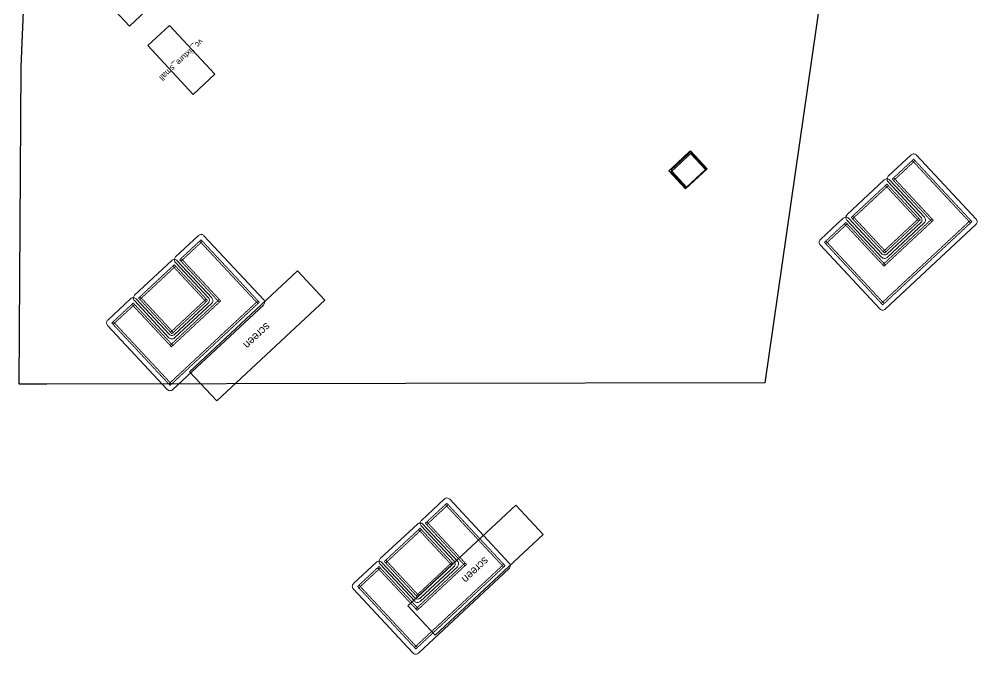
# Model space of a CAD drawing. Header units: metres. Extents: x -11724 to 3801, y -13128 to 5050.
# Drawn here: x -8834 to 999, y -13128 to -6603 of the extents above; entities that cross this region are included whole.
import ezdxf
from ezdxf.enums import TextEntityAlignment as Align

# ---------------------------------------------------------------- set-up
doc = ezdxf.new("R2010")
doc.units = ezdxf.units.M
doc.linetypes.add('a_p6_plan_L18$0$HIDDEN', pattern=[0.375, 0.25, -0.125])
for name, color, linetype in [('FixtureLabels', 2, 'Continuous'), ('Fixtures', 3, 'Continuous'), ('FloorPlan', 1, 'Continuous')]:
    doc.layers.add(name, color=color, linetype=linetype)
for name, color, linetype, lineweight in [('I-LK FF&E', 1, 'Continuous', 9), ('LN-ELEVATION-1', 81, 'Continuous', 13), ('LN-ELEVATION-2', 103, 'Continuous', 20), ('LN-ELEVATION-3', 125, 'a_p6_plan_L18$0$HIDDEN', 18), ('LN-ELEVATION-4', 145, 'Continuous', 13), ('LN-HATCH', 251, 'Continuous', 0)]:
    doc.layers.add(name, color=color, linetype=linetype, lineweight=lineweight)

# ---------------------------------------------------------------- blocks, each defined once
blk = doc.blocks.new('mirror unit')
at = {"layer": 'LN-HATCH', "ltscale": 0.5}
h = blk.add_hatch(dxfattribs=at)
h.set_pattern_fill('ANSI31', color=256, scale=2)
h.set_pattern_definition([(45, (4060433.7416, 1708720.787), (-4.4901280605, 4.4901280605), [])])
h.paths.add_polyline_path([(212.9, 101.3), (230.9, 101.3), (230.9, -127.7), (212.9, -127.7)])
h.paths.add_polyline_path([(230.9, 95.3), (494.9, 95.3), (494.9, 101.3), (230.9, 101.3)])
h.paths.add_polyline_path([(512.9, 101.3), (494.9, 101.3), (494.9, -127.7), (512.9, -127.7)])
at = {"layer": 'Defpoints'}
blk.add_lwpolyline([(512.9, 101.3), (212.9, 101.3), (212.9, -148.7), (512.9, -148.7)], close=True, dxfattribs=at)
at = {"layer": 'LN-ELEVATION-1'}
for points in [[(212.9, 101.3), (230.9, 101.3), (230.9, -127.7), (212.9, -127.7)], [(230.9, 95.3), (494.9, 95.3), (494.9, 101.3), (230.9, 101.3)], [(512.9, 101.3), (494.9, 101.3), (494.9, -127.7), (512.9, -127.7)], [(259.9, -141.7), (259.9, -127.7), (214.9, -127.7), (214.9, -148.7), (223.9, -148.7), (223.9, -147.2), (216.4, -147.2), (216.4, -141.7)], [(442.9, -141.7), (442.9, -127.7), (487.9, -127.7), (487.9, -148.7), (478.9, -148.7), (478.9, -147.2), (486.4, -147.2), (486.4, -141.7)], [(504.9, -148.7), (504.9, -147.2), (509.4, -147.2), (509.4, -129.2), (487.9, -129.2), (487.9, -127.7), (510.9, -127.7), (510.9, -148.7)]]:
    blk.add_lwpolyline(points, close=True, dxfattribs=at)
at = {"layer": 'LN-ELEVATION-2', "color": 4, "lineweight": 0}
blk.add_lwpolyline([(216.4, -141.7), (486.4, -141.7), (486.4, -147.2), (216.4, -147.2)], close=True, dxfattribs=at)
at = {"layer": 'LN-ELEVATION-2'}
blk.add_lwpolyline([(259.9, -141.7), (442.9, -141.7), (442.9, -127.7), (259.9, -127.7)], close=True, dxfattribs=at)
at = {"layer": 'LN-ELEVATION-4', "ltscale": 0.5}
blk.add_line((478.9, -148.7), (223.9, -148.7), dxfattribs=at)
blk = doc.blocks.new('MIRROR_DIFFERENT_2')
at = {"layer": 'I-LK FF&E'}
blk.add_blockref('MIRROR UNIT', (-212.9, 148.7), dxfattribs=at)
blk = doc.blocks.new('nesting tables')
at = {"layer": 'LN-ELEVATION-1'}
blk.add_lwpolyline([(315, 487.5), (635, 487.5, -0.414214), (675, 447.5), (675, -447.5, -0.414214), (635, -487.5), (-635, -487.5, -0.414214), (-675, -447.5), (-675, 447.5, -0.414214), (-635, 487.5), (-315, 487.5, -0.414214), (-275, 447.5), (-275, -47.5, 0.414214), (-235, -87.5), (235, -87.5, 0.414214), (275, -47.5), (275, 447.5, -0.414214)], format="xyb", close=True, dxfattribs=at)
at = {"layer": 'LN-ELEVATION-2', "color": 0, "linetype": 'ByBlock', "lineweight": -2}
blk.add_lwpolyline([(-300, 447.5), (-300, -72.5, 0.414214), (-260, -112.5), (260, -112.5, 0.414214), (300, -72.5), (300, 447.5, 0.414214), (260, 487.5), (-260, 487.5, 0.414214)], format="xyb", close=True, dxfattribs=at)
at = {"layer": 'LN-ELEVATION-3'}
for points in [[(325, 437.5), (625, 437.5), (625, -437.5), (-625, -437.5), (-625, 437.5), (-325, 437.5), (-325, -137.5), (325, -137.5)], [(-605, 417.5), (-605, 437.5), (-625, 437.5), (-625, 417.5)], [(345, 417.5), (605, 417.5), (605, -417.5), (-605, -417.5), (-605, 417.5), (-345, 417.5), (-345, -157.5), (345, -157.5)], [(-325, 437.5), (-325, 417.5), (-345, 417.5), (-345, 437.5)], [(-250, 437.5), (-250, -62.5), (250, -62.5), (250, 437.5)], [(-230, 417.5), (-230, 437.5), (-250, 437.5), (-250, 417.5)], [(-230, 417.5), (-230, -42.5), (230, -42.5), (230, 417.5)], [(230, 417.5), (230, 437.5), (250, 437.5), (250, 417.5)], [(345, 417.5), (345, 437.5), (325, 437.5), (325, 417.5)], [(605, 417.5), (605, 437.5), (625, 437.5), (625, 417.5)], [(-230, -42.5), (-230, -62.5), (-250, -62.5), (-250, -42.5)], [(230, -42.5), (230, -62.5), (250, -62.5), (250, -42.5)], [(-325, -137.5), (-325, -157.5), (-345, -157.5), (-345, -137.5)], [(325, -137.5), (325, -157.5), (345, -157.5), (345, -137.5)], [(-605, -417.5), (-605, -437.5), (-625, -437.5), (-625, -417.5)], [(605, -417.5), (605, -437.5), (625, -437.5), (625, -417.5)]]:
    blk.add_lwpolyline(points, close=True, dxfattribs=at)
blk = doc.blocks.new('SOFA_2')
at = {"layer": 'I-LK FF&E', "rotation": 180}
blk.add_blockref('NESTING TABLES', (675, 487.5), dxfattribs=at)
blk = doc.blocks.new('SOFA_3')
at = {"layer": 'I-LK FF&E', "rotation": 180}
blk.add_blockref('NESTING TABLES', (675, 487.5), dxfattribs=at)
blk = doc.blocks.new('SOFA_4')
at = {"layer": 'I-LK FF&E', "rotation": 180}
blk.add_blockref('NESTING TABLES', (675, 487.5), dxfattribs=at)

msp = doc.modelspace()

# ---------------------------------------------------------------- linework, layer by layer
at = {"layer": 'Fixtures'}
for points in [[(-7947.3, -5967.4), (-8168.7, -6173.9), (-7702.4, -6673.9), (-7481, -6467.4)], [(-7294.4, -6667.4), (-7515.9, -6873.9), (-7049.5, -7374), (-6828.1, -7167.5)], [(-5982.8, -9183.8), (-7089.9, -10216.2), (-6810.1, -10516.2), (-5703, -9483.9)], [(-3744.5, -11584.1), (-4851.6, -12616.4), (-4571.8, -12916.5), (-3464.7, -11884.1)]]:
    msp.add_lwpolyline(points, close=True, dxfattribs=at)
at = {"layer": 'FloorPlan'}
msp.add_lwpolyline([(-8449.3, 1604.5), (-5163.5, 2449.5), (-3590.6, 2781.6), (-2820.9, 2777.2), (-358, 2762.9), (-358, 2762.9), (-401.9, -4840.4), (-1195, -10328.5), (-1195, -10328.5), (-8550.6, -10345.3), (-8833.8, -10343.7), (-8833.8, -10343.7), (-8815, -7093.3), (-8449.3, 1604.5)], close=True, dxfattribs=at)

# ---------------------------------------------------------------- block references
at = {"rotation": -137}
for name, p in [('MIRROR_DIFFERENT_2', (-1956, -7953)), ('SOFA_4', (334.3, -7967.5)), ('SOFA_2', (-6967.7, -8793.5)), ('SOFA_3', (-4449.7, -11493.7))]:
    msp.add_blockref(name, p, dxfattribs=at)

# ---------------------------------------------------------------- texts
at = {"layer": 'FixtureLabels'}
for s, height, p in [('vc_fixture_small', 60.55, (-7172, -7020.7)), ('screen', 82.05, (-6396.4, -9850)), ('screen', 82.05, (-4158.2, -12250.3))]:
    msp.add_text(s, height=height, rotation=-137, dxfattribs=at).set_placement(p, align=Align.MIDDLE_CENTER)

doc.saveas('drawing.dxf')
